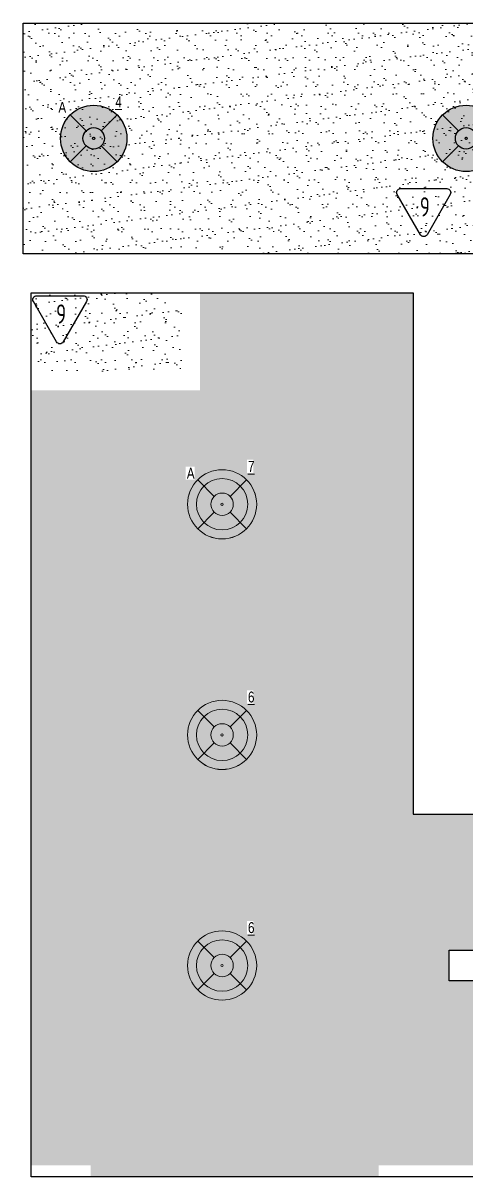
# Model space of a CAD drawing. Header units: millimetres. Extents: x -510890 to 418982, y -118257 to 141350.
# Drawn here: x 81892 to 87673, y 115851 to 130861 of the extents above; entities that cross this region are included whole.
import ezdxf

# ---------------------------------------------------------------- set-up
doc = ezdxf.new("R2010")
doc.units = ezdxf.units.MM
for name, color, linetype, lineweight in [('_ЭОМ_ОБЩ_Освещение_текст тип светильника', 172, 'Continuous', 50), ('_ЭОМ_светильник А', 1, 'Continuous', 35), ('_ЭОМ_светильник Р', 4, 'Continuous', 35), ('АР_Потолки_Штриховка', 252, 'Continuous', 0)]:
    doc.layers.add(name, color=color, linetype=linetype, lineweight=lineweight)
doc.layers.add('X-ref Light', color=250, linetype='Continuous')
doc.layers.add('X-ref Light Emergency', color=249, linetype='Continuous')
doc.layers.add('АР_Потолок_Покраска', color=7, linetype='Continuous', lineweight=5, true_color=0x007399)
doc.layers.get('X-ref Light').off()
doc.styles.add('ISOCPEUR', font='isocpeur.ttf', dxfattribs={"height": 799.9999999999999})
doc.styles.add('ГОСТ', font='cad.shx', dxfattribs={"width": 0.8})

# ---------------------------------------------------------------- blocks, each defined once
blk = doc.blocks.new('подвесной светильник люстра')
at = {"true_color": 0xf8f6b0, "transparency": 33554687}
h = blk.add_hatch(color=51, dxfattribs=at)
h.dxf.hatch_style = 1
edge = h.paths.add_edge_path()
edge.add_ellipse((0, 0), major_axis=(-431.6666666666836, 0), ratio=0.9999999999999278, start_angle=225.0000000000021, end_angle=314.9999999999979)
edge.add_line((-305.234427212194, 305.234427212194), (-98.99494936611666, 98.99494936611666))
edge.add_ellipse((0, 0), major_axis=(-140.0000000000049, 0), ratio=0.9999999999999304, start_angle=225.000000000002, end_angle=314.999999999998, ccw=False)
edge.add_line((98.99494936612066, 98.99494936611336), (305.2344272121939, 305.2344272121939))
edge = h.paths.add_edge_path()
edge.add_ellipse((0, 0), major_axis=(-140.0000000000049, 0), ratio=0.9999999999999304, start_angle=314.999999999998, end_angle=405.000000000002, ccw=False)
edge.add_line((-98.99494936611666, 98.99494936611666), (-305.234427212194, 305.234427212194))
edge.add_ellipse((0, 0), major_axis=(-431.6666666666836, 0), ratio=0.9999999999999278, start_angle=314.9999999999979, end_angle=405.0000000000014)
edge.add_line((-305.2344272121976, -305.2344272121903), (-98.99494936611669, -98.99494936611666))
edge = h.paths.add_edge_path()
edge.add_ellipse((0, 0), major_axis=(-140.0000000000049, 0), ratio=0.9999999999999304, start_angle=405.000000000002, end_angle=494.999999999998, ccw=False)
edge.add_line((-98.99494936611664, -98.99494936611677), (-305.2344272121976, -305.2344272121903))
edge.add_ellipse((0, 0), major_axis=(-431.6666666666836, 0), ratio=0.9999999999999278, start_angle=405.0000000000014, end_angle=494.9999999999979)
edge.add_line((305.234427212194, -305.234427212194), (98.99494936611669, -98.99494936611666))
edge = h.paths.add_edge_path()
edge.add_ellipse((0, 0), major_axis=(-431.6666666666836, 0), ratio=0.9999999999999278, start_angle=494.9999999999979, end_angle=585.0000000000022)
edge.add_line((305.234427212194, 305.2344272121939), (98.99494936612007, 98.99494936611276))
edge.add_ellipse((0, 0), major_axis=(-140.0000000000049, 0), ratio=0.9999999999999304, start_angle=494.999999999998, end_angle=585.000000000002, ccw=False)
edge.add_line((98.99494936611674, -98.99494936611666), (305.2344272121939, -305.234427212194))
edge = h.paths.add_edge_path()
edge.add_ellipse((0, 0), major_axis=(-140.0000000000049, 0), ratio=0.9999999999999304, start_angle=494.999999999998, end_angle=585.0000000000019)
edge.add_ellipse((0, 0), major_axis=(-140.0000000000049, 0), ratio=0.9999999999999304, start_angle=225.000000000002, end_angle=314.999999999998)
edge.add_ellipse((0, 0), major_axis=(-140.0000000000049, 0), ratio=0.9999999999999304, start_angle=314.999999999998, end_angle=405.000000000002)
edge.add_ellipse((0, 0), major_axis=(-140.0000000000049, 0), ratio=0.9999999999999304, start_angle=405.000000000002, end_angle=494.999999999998)
edge = h.paths.add_edge_path(flags=16)
edge.add_ellipse((0, 0), major_axis=(-14.00000000000909, 0), ratio=0.9999999999987021, start_angle=0, end_angle=360)
at = {"color": 0, "linetype": 'ByBlock', "lineweight": -2}
for points in [[(-305.2344272121991, 305.2344272121991), (-98.99494936611154, 98.99494936611154)], [(305.2344272121991, 305.2344272121991), (98.99494936611882, 98.99494936611154)], [(-98.99494936611154, -98.99494936611154), (-305.2344272121918, -305.2344272121845)], [(98.99494936611154, -98.99494936611154), (305.2344272121991, -305.2344272121991)]]:
    blk.add_lwpolyline(points, dxfattribs=at)
for major_axis, ratio, start_param, end_param in [((-431.6666666666836, 0), 0.9999999999999278, 3.926990816987278, 10.21017612416686), ((-140.0000000000049, 0), 0.9999999999999304, 3.926990816987276, 10.21017612416686), ((-140.0000000000049, 0), 0.9999999999999304, 3.926990816987276, 10.21017612416686), ((-14.00000000000909, 0), 0.9999999999987021, 3.926990816987891, 10.21017612416748)]:
    blk.add_ellipse((0, 0), major_axis=major_axis, ratio=ratio, start_param=start_param, end_param=end_param, dxfattribs=at)
blk = doc.blocks.new('A$C4757d704')
at = {"true_color": 0xf8f6b0, "transparency": 33554687}
h = blk.add_hatch(color=51, dxfattribs=at)
h.dxf.hatch_style = 1
h.paths.add_polyline_path([(213.8624240825741, 686.4852035840837), (131.8888672508434, 768.4587604158228, 0.198841386224367), (0.1738138333512325, 450.347627666637, 0.1989833504630757), (132.0626810841545, 132.06268108414), (213.8624240825695, 213.8624240825578, -0.1989123673796465), (115.9790415045762, 450.1738138333185, -0.1989123673796514)])
edge = h.paths.add_edge_path()
edge.add_arc((450.1738138333512, 450.1738138333185), 334.194772328775, 135.0000000000014, 180)
edge.add_arc((450.1738138333512, 450.1738138333185), 334.194772328775, 180, 224.9999999999975)
edge.add_line((213.8624240825695, 213.8624240825578), (346.9345847065837, 346.9345847065766))
edge.add_ellipse((450.1738138333512, 450.1738138333185), major_axis=(-146.0023180000051, 0), ratio=0.9999999999999303, start_angle=315.0000000000051, end_angle=404.9999999999949, ccw=False)
edge.add_line((346.9345847065838, 553.4130429600605), (213.8624240825741, 686.4852035840837))
edge = h.paths.add_edge_path()
edge.add_line((213.8624240825741, 686.4852035840837), (346.9345847065837, 553.4130429600605))
edge.add_ellipse((450.1738138333512, 450.1738138333185), major_axis=(-146.0023180000051, 0), ratio=0.9999999999999303, start_angle=225.000000000002, end_angle=315.0000000000051, ccw=False)
edge.add_line((553.4130429601197, 553.4130429600615), (686.4852035841284, 686.4852035840837))
edge.add_arc((450.1738138333512, 450.1738138333185), 334.1947723287751, 44.99999999999855, 135.0000000000014)
h.paths.add_polyline_path([(131.8888672508434, 768.4587604158228), (213.8624240825741, 686.4852035840837, -0.4142135623731099), (686.4852035841284, 686.4852035840837), (768.4587604158592, 768.4587604158228, 0.4143735626423198)])
h.paths.add_polyline_path([(768.4587604158592, 768.4587604158228), (686.4852035841284, 686.4852035840837, -0.1989123673796514), (784.3685861621262, 450.1738138333185, -0.1989123673796514), (686.4852035841284, 213.8624240825533), (768.2849465825407, 132.0626810841327, 0.1989833504630816), (900.1738138333512, 450.347627666637, 0.198841386224367)])
edge = h.paths.add_edge_path()
edge.add_line((686.4852035841284, 686.4852035840837), (553.4130429601175, 553.4130429600593))
edge.add_ellipse((450.1738138333512, 450.1738138333185), major_axis=(-146.0023180000051, 0), ratio=0.9999999999999303, start_angle=495.000000000005, end_angle=585.000000000002, ccw=False)
edge.add_line((553.4130429601188, 346.9345847065764), (686.4852035841284, 213.8624240825533))
edge.add_arc((450.1738138333512, 450.1738138333185), 334.194772328775, 315.0000000000014, 360)
edge.add_arc((450.1738138333513, 450.1738138333185), 334.194772328775, 0, 44.99999999999856)
edge = h.paths.add_edge_path()
edge.add_ellipse((450.1738138333512, 450.1738138333185), major_axis=(-146.0023180000051, 0), ratio=0.9999999999999303, start_angle=404.9999999999949, end_angle=495.000000000005, ccw=False)
edge.add_line((346.9345847065837, 346.9345847065765), (213.8624240825695, 213.8624240825578))
edge.add_arc((450.1738138333512, 450.1738138333185), 334.194772328775, 224.9999999999975, 315.0000000000014)
edge.add_line((686.4852035841284, 213.8624240825533), (553.4130429601188, 346.9345847065764))
h.paths.add_polyline_path([(768.2849465825407, 132.0626810841327), (686.4852035841284, 213.8624240825533, -0.4142135623731155), (213.8624240825695, 213.8624240825578), (132.0626810841545, 132.06268108414, 0.4140535802038305)])
edge = h.paths.add_edge_path()
edge.add_ellipse((450.1738138333512, 450.1738138333185), major_axis=(-146.0023180000051, 0), ratio=0.9999999999999303, start_angle=495.000000000005, end_angle=585.0000000000019)
edge.add_ellipse((450.1738138333512, 450.1738138333185), major_axis=(-146.0023180000051, 0), ratio=0.9999999999999303, start_angle=225.000000000002, end_angle=315.0000000000051)
edge.add_ellipse((450.1738138333512, 450.1738138333185), major_axis=(-146.0023180000051, 0), ratio=0.9999999999999303, start_angle=315.0000000000051, end_angle=404.9999999999948)
edge.add_ellipse((450.1738138333512, 450.1738138333185), major_axis=(-146.0023180000051, 0), ratio=0.9999999999999303, start_angle=404.9999999999948, end_angle=495.000000000005)
edge = h.paths.add_edge_path(flags=0)
edge.add_ellipse((450.1738138333512, 450.1738138333185), major_axis=(-14.60023180000948, 0), ratio=0.999999999998702, start_angle=0, end_angle=360)
edge = h.paths.add_edge_path(flags=16)
edge.add_ellipse((450.1738138333512, 450.1738138333185), major_axis=(-14.60023180000948, 0), ratio=0.999999999998702, start_angle=0, end_angle=360)
at = {"layer": 'АР_Потолки_Штриховка', "color": 18, "ltscale": 100, "true_color": 0x000000}
for points in [[(131.8528573591811, 768.4947703074849), (346.9345847065761, 553.4130429600682)], [(768.4947703075213, 768.4947703074849), (553.4130429601264, 553.4130429600682)], [(346.9345847065761, 346.9345847065688), (131.8528573591811, 131.8528573591666)], [(553.4130429601264, 346.9345847065688), (768.4947703075213, 131.852857359152)]]:
    blk.add_lwpolyline(points, dxfattribs=at)
for centre, radius in [((450.1738138333512, 450.347627666637), 450), ((450.1738138333512, 450.1738138333185), 334.194772328775)]:
    blk.add_circle(centre, radius, dxfattribs=at)
for major_axis, ratio, start_param, end_param in [((-146.0023180000051, 0), 0.9999999999999303, 3.926990816987276, 10.21017612416686), ((-146.0023180000051, 0), 0.9999999999999303, 3.926990816987276, 10.21017612416686), ((-14.60023180000948, 0), 0.999999999998702, 3.926990816987891, 10.21017612416748)]:
    blk.add_ellipse((450.1738138333512, 450.1738138333185), major_axis=major_axis, ratio=ratio, start_param=start_param, end_param=end_param, dxfattribs=at)
blk = doc.blocks.new('светильник школа коридор')
at = {"color": 0, "linetype": 'ByBlock', "lineweight": -2}
for points in [[(-318.3209564741701, 318.3209564741665), (-103.2392291267752, 103.2392291267497)], [(318.3209564741701, 318.3209564741665), (103.2392291267752, 103.2392291267497)], [(-103.2392291267752, -103.2392291267497), (-318.3209564741701, -318.3209564741519)], [(103.2392291267752, -103.2392291267497), (318.3209564741701, -318.3209564741665)]]:
    blk.add_lwpolyline(points, dxfattribs=at)
blk.add_circle((0, 0), 334.194772328775, dxfattribs=at)
for major_axis, ratio, start_param, end_param in [((-450.1738138333509, 0), 0.999999999999928, 3.926990816987278, 10.21017612416686), ((-146.0023180000051, 0), 0.9999999999999303, 3.926990816987276, 10.21017612416686), ((-146.0023180000051, 0), 0.9999999999999303, 3.926990816987276, 10.21017612416686), ((-14.60023180000948, 0), 0.999999999998702, 3.926990816987891, 10.21017612416748)]:
    blk.add_ellipse((0, 0), major_axis=major_axis, ratio=ratio, start_param=start_param, end_param=end_param, dxfattribs=at)
blk = doc.blocks.new('A$C3d4fb99f')
at = {"layer": '_ЭОМ_светильник А', "color": 18, "lineweight": 18, "ltscale": 100, "true_color": 0x000000}
blk.add_blockref('подвесной светильник люстра', (19880.91015561647, 45151.01526374849), dxfattribs=at)
at = {"layer": '_ЭОМ_светильник Р', "color": 18, "lineweight": 18, "ltscale": 100, "true_color": 0x000000}
for name, p in [('подвесной светильник люстра', (24730.91015561647, 45151.01526374843)), ('светильник школа коридор', (21553.41015639645, 37391.01526374574)), ('светильник школа коридор', (21553.41015639645, 34391.01526374574))]:
    blk.add_blockref(name, p, dxfattribs=at)
at = {"layer": 'X-ref Light', "color": 18, "linetype": 'ByBlock', "lineweight": 18, "ltscale": 40, "true_color": 0x000000}
for p in [(21103.23634256306, 39940.84144991242), (21103.23634256306, 36940.84144991242), (21103.23634256306, 33940.84144991242)]:
    blk.add_blockref('A$C4757d704', p, dxfattribs=at)
at = {"layer": 'X-ref Light Emergency', "color": 18, "linetype": 'ByBlock', "lineweight": 18, "ltscale": 40, "true_color": 0x000000}
for p in [(19880.91015561647, 45151.01526374849), (24730.91015561647, 45151.01526374843)]:
    blk.add_blockref('подвесной светильник люстра', p, dxfattribs=at)
at = {"layer": '_ЭОМ_ОБЩ_Освещение_текст тип светильника', "color": 18, "lineweight": 18, "ltscale": 40, "true_color": 0x000000, "char_height": 142.1875, "width": 55.871829552576, "attachment_point": 1, "style": 'ГОСТ', "bg_fill": 3, "box_fill_scale": 1.1, "bg_fill_color": 256, "bg_fill_transparency": 0}
for s, insert in [('{\\L4}', (20162.28192899004, 45696.51552148692)), ('{\\L6}', (21890.06660710275, 37955.20481601647)), ('{\\L6}', (21890.06660710275, 34955.20481601648))]:
    blk.add_mtext(s, dxfattribs=dict(at, insert=insert))
at = {"layer": '_ЭОМ_светильник А', "color": 18, "lineweight": 18, "ltscale": 100, "true_color": 0x000000, "char_height": 142.1875, "width": 86.04374658316377, "attachment_point": 1, "style": 'ГОСТ', "bg_fill": 3, "box_fill_scale": 1.1, "bg_fill_color": 256, "bg_fill_transparency": 0}
for insert in [(19421.12261950364, 45625.85683047814), (21093.62262028363, 40865.8566094064, 4.999999999999952e-09)]:
    blk.add_mtext('А', dxfattribs=dict(at, insert=insert))
at = {"layer": '_ЭОМ_светильник А', "color": 18, "lineweight": 18, "ltscale": 100, "true_color": 0x000000}
blk.add_blockref('светильник школа коридор', (21553.41015639645, 40391.01526374572), dxfattribs=at)
at = {"layer": '_ЭОМ_ОБЩ_Освещение_текст тип светильника', "color": 18, "lineweight": 18, "ltscale": 40, "true_color": 0x000000, "insert": (21890.06660710275, 40955.20481601647), "char_height": 142.1875, "width": 55.871829552576, "attachment_point": 1, "style": 'ГОСТ', "bg_fill": 3, "box_fill_scale": 1.1, "bg_fill_color": 256, "bg_fill_transparency": 0}
blk.add_mtext('{\\L7}', dxfattribs=at)

msp = doc.modelspace()

# ---------------------------------------------------------------- hatches: boundary and pattern name
at = {"layer": 'АР_Потолок_Покраска'}
h = msp.add_hatch(dxfattribs=at)
h.set_pattern_fill('AR-SAND', color=256, scale=5)
h.set_pattern_definition([(37.50000000000001, (-119634.37958075, 95989.56216568896), (-8.000156479920228, 244.7066186646712), [0, -193.04, 0, -215.9, 0, -206.375]), (7.499999999999999, (-119634.37958075, 95989.56216568896), (224.7616415690013, 358.4125502841771), [0, -104.14, 0, -173.99, 0, -66.67500000000001]), (327.5, (-119790.5895807499, 95989.56216568896), (395.496185120729, 0.718592339272881), [0, -63.5, 0, -228.6, 0, -298.45]), (317.5, (-119790.5895807499, 95989.56216568896), (381.7782262361486, 111.4646616286082), [0, -31.75, 0, -149.86, 0, -171.45])])
h.paths.add_polyline_path([(88892.39691995195, 130860.6824583525), (88892.39691995183, 127860.6824583525), (81892.39691995183, 127860.6824583526), (81892.39691995183, 130860.6824583526)])
h = msp.add_hatch(dxfattribs=at)
h.set_pattern_fill('CROSS', color=256, scale=25)
h.set_pattern_definition([(0, (144810.4941435854, -2950.009553381504), (158.75, 158.75), [79.375, -238.125]), (90, (144850.1816435854, -2989.697053381504), (-158.75, 158.75), [79.375, -238.125])])
h.paths.add_polyline_path([(87442.39698199434, 118400.6824583522), (87442.39698199436, 118800.6824583522), (87842.39698199432, 118800.6824583522), (87842.3969819943, 118400.6824583522)], flags=16)
h.paths.add_polyline_path([(81997.3969819949, 126082.192578626), (84197.39691995236, 126082.1925694257), (84197.39691995207, 127350.6824583516), (86972.39698199433, 127350.6824583505), (86972.39698199434, 120570.7131667049), (104743.040894672, 120570.7060875126), (104743.040894672, 120570.7590190847), (111392.396965229, 120570.6824583525), (111392.3969819942, 116969.2518726672), (110672.9123676476, 116969.2518726672), (110672.912366747, 115850.6824583525), (106772.3969819942, 115850.6824583481), (106772.3969819942, 116000.0548062287), (104522.3969819943, 116000.0548062286), (104522.3969811005, 115850.682495156), (100772.3969819942, 115850.6824583481), (100772.3969819942, 116000.0548421316), (98522.39698199429, 116000.0548421315), (98522.39698199429, 115850.6824583483), (94772.39698199416, 115850.6824583481), (94772.39698199416, 116000.0548780345), (92522.39698199429, 116000.0548780344), (92522.39698199429, 115850.6825669617), (88772.39698199418, 115850.6824583481), (88772.39698199418, 116000.0547827348), (86522.39698199432, 116000.0547827347), (86522.39698199432, 115850.6826028646), (82772.39698199417, 115850.6824583481), (82772.39698199417, 116001.4412533974), (81997.39698199429, 116001.4412533974)])

# ---------------------------------------------------------------- linework, layer by layer
for points in [[(88892.39691995195, 130860.6824583525), (88892.39691995183, 127860.6824583525), (81892.39691995183, 127860.6824583526), (81892.39691995183, 130860.6824583526)], [(81997.39691995262, 127350.6824583525), (86972.39691995205, 127350.6824583505), (86972.39691995207, 120570.7131667049), (104743.0408326297, 120570.7060875126), (104743.0408326297, 120570.7590190848), (111392.3969031867, 120570.6824583525), (111392.3969199519, 116969.2518726672), (110672.9123056053, 116969.2518726672), (110672.9123056053, 115850.6824583525), (81997.39691995199, 115850.6826299414)], [(87442.39691995207, 118400.6824583522), (87442.39691995208, 118800.6824583522), (87842.39691995204, 118800.6824583522), (87842.39691995202, 118400.6824583522)]]:
    msp.add_lwpolyline(points, close=True)
msp.add_lwpolyline([(86806.77822773089, 128707.6421783258), (87412.99616846023, 128707.6421783256, -0.5773494962845065), (87456.29741757712, 128632.6424156299), (87153.1885330606, 128107.6424274218, -0.5773541042744643), (87066.5857050491, 128107.6424274218), (86763.47704308538, 128632.6420301584, -0.5773491286020777), (86806.77822773089, 128707.6421783258, -1.710881644036777e-06)], format="xyb")

# ---------------------------------------------------------------- block references
at = {"layer": 'X-ref Light', "linetype": 'ByBlock', "ltscale": 40}
for p in [(84034.72310611929, 124150.5086445165), (84034.72310611929, 121150.5086445165), (84034.72310611929, 118150.5086445165)]:
    msp.add_blockref('A$C4757d704', p, dxfattribs=at)
at = {"layer": 'X-ref Light Emergency', "linetype": 'ByBlock', "ltscale": 40}
for p in [(82812.39691917272, 129360.6824583526), (87662.39691917278, 129360.6824583525)]:
    msp.add_blockref('подвесной светильник люстра', p, dxfattribs=at)

# ---------------------------------------------------------------- texts
at = {"insert": (87060.47046585853, 128595.5601428067), "char_height": 250, "width": 294.3337657886732, "attachment_point": 1, "style": 'ISOCPEUR'}
msp.add_mtext('{\\W0.7;9}', dxfattribs=at)

# ---------------------------------------------------------------- next in the draw order: block references
at = {"layer": 'X-ref Light', "color": 18, "lineweight": 30, "true_color": 0x000000}
msp.add_blockref('A$C3d4fb99f', (62931.48676355626, 84209.66719460412), dxfattribs=at)

# ---------------------------------------------------------------- next in the draw order: hatches: boundary and pattern name
at = {"layer": 'АР_Потолок_Покраска'}
h = msp.add_hatch(dxfattribs=at)
h.set_pattern_fill('AR-SAND', color=256, scale=5)
h.set_pattern_definition([(37.50000000000001, (0, 0), (-8.000156479920228, 244.7066186646712), [0, -193.04, 0, -215.9, 0, -206.375]), (7.499999999999999, (0, 0), (224.7616415690013, 358.4125502841771), [0, -104.14, 0, -173.99, 0, -66.67500000000001]), (327.5, (-156.21, 0), (395.496185120729, 0.718592339272881), [0, -63.5, 0, -228.6, 0, -298.45]), (317.5, (-156.21, 0), (381.7782262361486, 111.4646616286082), [0, -31.75, 0, -149.86, 0, -171.45])])
h.paths.add_polyline_path([(81997.39704701713, 127350.8321041139), (83963.56844025523, 127350.5328125887), (83963.56844030459, 126331.9787253053), (81997.29966227738, 126332.1925895224)])

# ---------------------------------------------------------------- next in the draw order: linework, layer by layer
msp.add_lwpolyline([(82069.79578905922, 127312.9091310351), (82676.01372978857, 127312.9091310349, -0.5773494962845065), (82719.31497890546, 127237.9093683393), (82416.20609438894, 126712.9093801311, -0.5773541042744643), (82329.60326637744, 126712.9093801311), (82026.49460441372, 127237.9089828678, -0.5773491286020777), (82069.79578905922, 127312.9091310351, -1.710881644036777e-06)], format="xyb")

# ---------------------------------------------------------------- next in the draw order: texts
at = {"insert": (82323.48802718686, 127200.827095516), "char_height": 250, "width": 294.3337657886732, "attachment_point": 1, "style": 'ISOCPEUR'}
msp.add_mtext('{\\W0.7;9}', dxfattribs=at)

doc.saveas('drawing.dxf')
